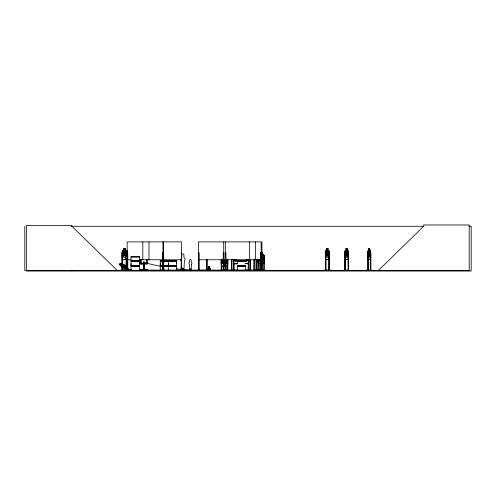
<?xml version="1.0" encoding="UTF-8"?>
<svg xmlns="http://www.w3.org/2000/svg" width="496" height="496" viewBox="0 0 496 496"><rect width="100%" height="100%" fill="white"/><g stroke="black" fill="none" stroke-linecap="round" stroke-linejoin="round"><path stroke-width="0.74" d="M131.025 265.676L131.025 261.566L139.395 261.566L139.388 265.676L131.025 265.676L131.031 263.618M139.388 263.618L139.388 261.566M162.359 265.676L160.258 265.676L160.27 263.618M168.311 265.676L168.311 261.566L176.681 261.566L176.675 265.676L168.311 265.676L168.318 263.618M176.675 263.618L176.675 261.566M258.701 270.556L265.41 270.556M258.701 270.308L265.41 270.283M140.604 259.482L140.585 263.959L141.236 263.959L141.255 259.489M209.058 270.593L209.231 266.352M209.027 268.472L209.2 266.352L208.5 270.593M159.501 270.649L159.594 270.277M190.619 269.285L190.259 269.235L190.631 269.235M370.307 259.513L370.301 250.629M370.847 270.605L370.878 252.755L370.407 252.755L370.376 270.649M370.971 270.308L370.989 270.649M208.351 270.593L209.12 266.352L209.455 266.352L210.44 270.593L209.442 266.352M347.975 259.439L348.372 257.306L348.372 251.441L347.975 250.703M348 259.513L348.471 257.319M328.786 259.439L329.22 257.306M328.817 259.513L329.282 257.306L329.325 251.41L328.86 250.629L325.736 250.629L325.32 251.416L325.314 270.649L325.37 269.998M208.146 270.593L209.089 266.352L208.091 270.593M342.079 270.587L342.104 270.277L342.11 270.649L351.441 270.605M347.727 270.308L347.752 270.649M200.787 270.308L200.818 270.649M190.582 269.235L190.557 269.154M182.968 268.652L183.012 268.355M235.178 270.605L235.24 270.277M227.025 266.253L227.763 264.12M248.787 261.504L248.05 263.63L245.16 263.63M264.349 261.504L263.618 263.63L258.552 263.63L257.895 261.504L257.895 259.303M368.193 250.629L367.858 251.447L367.784 270.587M368.206 250.703L367.827 251.416L368.206 259.439M127.292 255.149L126.753 256.488L127.23 256.593M183.098 268.472L182.553 268.472L183.024 268.739M221.148 270.308L221.055 270.649M224.868 270.636L224.893 270.091M249.91 270.264L249.581 270.605M253.692 270.587L253.735 270.277M125.748 256.134L125.234 257.306L123.789 257.306L123.014 255.545L123.014 251.441L123.789 250.703L123.789 248.502L125.234 248.502L125.234 250.703L126.009 251.441M259.259 260.543L259.935 260.747L261.132 258.627C262.012 261.95 264.628 261.293 261.572 258.156C264.554 255.142 261.925 254.479 261.094 257.641M235.637 259.408C235.774 261.411 233.163 261.268 234.986 259.433M344.875 270.649L344.832 251.416L345.21 250.629L348.049 250.629M348.062 259.513L345.204 259.513L344.894 251.416L345.272 250.629M237.46 260.425L236.852 261.597L235.154 261.597L234.242 259.836M325.798 250.629L325.364 251.447L325.723 259.513L328.873 259.513M224.093 259.954C221.111 262.961 223.739 263.63 224.57 260.462L225.308 261.758M225.928 263.537L226.66 262.359M247.684 259.743L246.58 261.504L237.324 261.566L237.336 263.618M122.679 250.629L122.134 251.416L122.704 250.703M126.195 259.513L125.717 257.319L125.717 251.416L126.263 250.629M126.244 259.513L125.767 257.306L125.767 251.416L126.282 250.703M123.268 264.275L122.927 264.473L123.268 264.275L128.737 269.421M124.329 268.088L122.735 267.666L119.276 264.306L122.772 267.611L124.285 268.144L127.088 268.045M119.238 264.362L119.865 263.872L122.717 263.915L126.957 267.648L125.91 266.693C129.692 267.71 122.462 263.103 127.081 266.681M123.529 264.318L124.521 265.379L123.467 264.622L121.501 264.622L121.408 265.323L124.384 267.338L126.344 267.338L125.947 266.637L127.001 266.637M182.77 268.497L182.888 268.348M182.751 268.776L183.024 268.41M237.305 270.487L237.324 266.501L245.7 266.501L245.7 270.469L237.336 270.63M227.769 262.471L226.74 263.209M227.844 262.496L227.143 263.283L225.643 263.283M181.127 270.487L180.718 270.636L180.959 270.122M180.997 270.487L181.536 252.755M181.617 270.469L180.959 270.351L184.779 270.611L184.345 270.487M181.635 270.636L181.536 241.881L127.168 241.881L127.168 269.247M183.613 270.636L184.562 270.63M191.394 269.663L191.71 270.636L189.081 270.63M189.212 270.63L189.329 269.663L189.491 270.289L191.493 270.444M189.633 270.444L189.199 270.444M189.329 270.444L189.813 270.618M191.152 270.531L190.824 270.618L191.611 270.618M191.313 270.63L191.382 269.663M131.025 270.642L139.401 270.475L139.395 266.501L131.025 266.501L131.025 270.469M168.311 270.642L176.688 270.469L176.675 266.501L168.311 266.501L168.311 270.469M364.907 270.277L373.848 270.277L373.866 270.587L364.876 270.605M378.163 270.649L423.696 226.281L423.696 224.979L469.222 224.979L469.222 270.649L24.8 270.649L24.8 226.281M182.757 268.355L182.652 268.671M119.307 264.399L119.92 263.915M322.66 270.605L332.165 270.605M196.032 270.277L200.818 270.277M195.976 270.605L200.756 270.605M204.036 270.605L208.81 270.605M119.53 270.605L121.607 270.556M180.947 270.649L181.995 270.63M181.183 270.642L181.418 269.185L181.499 270.649M184.543 270.487L184.252 270.618L184.493 269.185L184.252 270.122M225.271 270.277L225.147 270.605M257.709 270.277L257.616 270.605M162.347 270.475L160.22 270.624M125.711 256.612L125.302 256.556L124.446 254.429C123.665 258.007 122.078 256.779 124.118 253.946C122.115 251.224 123.758 250.096 124.422 253.45L125.24 251.453L125.767 251.416M71.35 226.281L423.931 226.281M468.875 226.281L471.2 226.281L471.2 271.021L26.4 271.021L26.4 225.444L71.932 225.444L71.932 226.281L117.459 270.649M125.29 248.428L123.684 248.428L123.74 250.703M327.906 248.502L327.906 250.703L328.563 251.441L328.563 255.545L327.906 257.306L326.678 257.306L326.021 255.545L326.021 251.441L326.678 250.703L326.697 248.428L328.011 248.428L327.968 250.703M346.028 250.629L346.028 248.428L347.281 248.428L347.281 250.629M369.731 250.703L369.762 248.428L368.764 248.428L368.323 255.545L368.795 257.306L369.663 257.306L370.134 255.545L369.663 248.502M326.678 248.502L327.968 248.502M346.065 248.502L347.237 248.502M368.795 248.502L369.731 248.502M122.63 250.629L127.367 250.703L126.542 251.441L126.542 255.545L127.317 257.306M368.125 250.629L370.363 250.629L370.667 251.441L370.679 270.649M260.753 252.625L262.223 252.625L262.167 270.649M127.162 252.755L127.77 252.755L127.77 269.247M162.955 252.755L162.347 252.755L162.347 270.649M163.637 252.755L163.94 270.649M198.4 252.755L198.989 252.755L199.039 270.649M262.179 252.755L260.518 252.755L260.505 270.649M325.357 252.755L325.717 252.755L325.76 270.649M344.875 252.755L345.204 252.755L345.241 270.649M367.877 252.755L368.342 252.755M260.462 253.065L261.783 253.065L261.783 253.797L260.462 253.797M262.223 254.826L263.649 254.826L264.424 255.601L264.424 261.516L263.667 263.705L258.497 263.705L257.821 261.516M260.778 254.901L263.618 254.901M260.778 255.632L262.148 255.632M131.031 257.015L139.388 257.015M264.349 257.226L263.742 257.226L263.674 270.649M126.269 259.439L122.655 259.439L122.134 257.319L122.667 259.513M325.32 257.319L325.785 259.513M370.63 257.319L370.376 259.513L368.113 259.513M325.76 259.439L328.842 259.439M345.228 259.439L348.037 259.439M368.137 259.439L370.351 259.439M122.617 259.513L126.306 259.513M127.168 259.774L130.894 259.774M139.103 259.774L162.955 259.774M163.637 259.774L181.536 259.774M198.4 259.774L262.148 259.743M235.154 259.836L236.852 259.836M160.258 260.735L162.359 260.735M163.364 260.735L168.07 260.735M168.311 260.735L176.681 260.735M237.324 260.735L245.7 260.735M130.963 261.026L139.457 261.026M160.202 261.026L162.322 261.026M163.345 261.026L168.119 261.026M168.249 261.026L176.743 261.026M237.268 261.026L245.756 261.026M130.963 261.28L139.457 261.28M160.202 261.28L162.322 261.28M163.345 261.28L168.119 261.28M168.249 261.28L176.743 261.28M237.268 261.28L245.756 261.28M162.359 261.566L160.258 261.566L160.258 265.676M163.364 261.566L168.07 261.566M260.778 261.504L262.148 261.504L263.252 259.743L263.252 255.632L262.148 254.901M143.716 269.533L143.716 262.074L143.344 262.074L143.344 269.533M143.716 262.353L144.088 262.353M223.51 262.359L225.562 262.359M225.568 262.477L223.51 262.477L223.51 259.619M140.548 262.539L141.292 262.539L141.292 264.027M146.512 262.539L147.256 262.539M225.568 263.209L222.047 263.209L221.309 262.477M223.442 263.283L222.016 263.283L221.241 262.508M143.716 263.469L144.088 263.469M141.292 263.655L146.512 263.655M233.839 263.723L237.367 263.723M245.148 263.705L248.105 263.705L248.856 261.516L248.856 259.296M237.398 263.798L233.796 263.798L233.232 259.396M119.877 263.971L122.673 263.971M225.562 264.12L223.51 264.12L222.406 262.359M143.716 264.213L144.088 264.213M223.882 264.312L225.203 264.312L225.203 265.044L223.882 265.044M143.741 264.56L144.057 264.56M143.623 264.585L144.181 264.585M125.593 265.279L124.502 265.335L125.612 265.323M223.442 265.484L225.643 265.484M163.364 265.676L168.07 265.676M237.324 265.676L245.7 265.676M130.963 265.961L139.457 265.961M160.202 265.961L162.322 265.961M163.345 265.961L168.119 265.961M168.249 265.961L176.743 265.961M237.268 265.961L245.756 265.961M130.963 266.216L139.457 266.216M160.202 266.216L162.322 266.216M163.345 266.216L168.119 266.216M168.249 266.216L176.743 266.216M237.268 266.216L245.756 266.216M162.359 266.501L160.258 266.501L160.258 270.469M163.364 266.501L168.07 266.501M124.242 268.1L127.112 268.144L126.939 267.573M140.362 269.371L147.442 269.371M140.362 269.502L147.442 269.502M131.372 269.551L121.433 269.551L121.433 270.649M140.362 269.533L147.442 269.533L147.417 270.624L147.442 269.347M181.97 269.936L182.726 269.936M163.612 269.998L163.978 269.998L163.978 270.649M181.207 269.998L181.567 269.998M199.051 269.998L198.344 269.998L198.301 270.649M207.111 269.998L206.398 269.998L206.404 270.649M221.123 269.998L221.873 269.998L221.873 270.649M225.265 269.998L226.009 269.998L226.009 270.649M234.019 269.998L233.263 269.998L233.269 270.649M249.953 269.948L250.697 269.948L250.697 270.605M253.772 269.998L254.516 269.998L254.516 270.649M263.674 269.998L264.418 269.998L264.418 270.649M325.295 269.998L325.959 269.998M328.86 269.998L329.524 269.998L329.511 270.649M344.819 269.998L345.452 269.998L345.433 270.649L345.396 257.976M348.688 269.998L348.049 269.998L348.068 270.649M367.821 269.998L368.398 269.998M370.351 269.998L370.927 269.998M221.867 270.184L227.094 270.184M233.876 270.184L237.578 270.184M245.129 270.184L248.112 270.184M254.516 270.184L259.947 270.184M261.435 270.184L263.674 270.184M325.76 270.184L329.065 270.184M345.241 270.184L348.26 270.184M368.162 270.184L370.586 270.184M121.638 270.277L119.579 270.277L119.592 270.649M139.376 270.351L131.043 270.351L139.388 270.357M168.057 270.351L163.364 270.351L168.063 270.357M201.376 270.277L201.376 270.649L201.345 270.277L208.878 270.277M227.999 270.605L227.807 270.308M237.342 270.351L245.681 270.351L237.336 270.357M248.856 270.277L248.949 270.605M342.085 270.308L351.422 270.587M163.358 270.469L168.076 270.469M235.216 270.556L229.574 270.605M225.878 262.527L226.35 262.26M237.262 260.908L236.276 259.408M127.243 251.41L126.796 251.515L127.311 252.805M261.516 270.605L261.578 270.091L139.884 270.091L139.884 270.649M236.958 270.308L236.921 270.649M234.317 270.308L234.286 270.649M226.294 270.605L221.514 270.605M221.693 270.605L221.805 259.464M326.752 270.308L326.728 270.649M351.41 270.283L351.391 270.649M345.774 270.308L345.749 270.649M123.07 264.275L128.538 269.421M126.951 268.076L128.594 269.619M126.753 268.076L128.396 269.619M126.189 269.409L120.522 264.256L125.99 269.409M123.857 267.542L126.046 269.607M123.659 267.542L125.848 269.607M367.778 270.308L367.759 270.649M347.181 250.703L347.777 251.441L347.777 255.545L347.181 257.306L346.065 257.306L345.47 255.545L345.47 251.441L346.065 250.703L346.09 248.428M258.993 259.743L260.096 261.504M328.805 250.629L329.282 251.441L329.183 270.649M246.146 259.656L246.772 260.753L247.423 260.543M347.987 250.629L348.434 251.441L348.471 270.649M256.711 270.512L257.04 270.605M125.755 256.351L124.756 253.964L125.742 251.429M126.902 267.629L127.044 268.1M221.966 266.253L221.303 264.12L221.315 259.538M233.337 261.597L233.883 263.723M210.18 270.593L209.411 266.352L209.82 269.179M344.937 257.306L345.266 259.513M367.858 257.306L368.181 259.513M209.331 266.352L209.672 270.593M370.617 259.464L370.586 270.649M368.379 269.998L368.373 270.649L368.342 259.464M368.181 269.998L368.162 270.649M368.088 252.755L368.057 270.649M364.913 270.277L364.913 270.649M348.626 270.649L348.626 252.755L348.105 252.755L348.105 270.649M348.297 259.464L348.397 270.649M348.26 269.998L348.26 270.649M347.219 248.428L347.237 250.703M345.104 269.998L345.135 270.649M345.067 259.464L345.03 270.649M332.109 270.649L332.109 270.277L322.704 270.277L322.716 270.649M329.456 270.649L329.468 252.755L328.922 252.755L328.879 270.649M329.325 269.998L329.325 270.649M329.108 252.755L329.108 270.649M329.065 269.998L329.065 270.649M328.098 270.277L328.098 270.649M326.74 248.502L326.74 250.703M325.903 258.72L325.946 270.649M325.612 269.998L325.618 270.649M325.543 252.755L325.543 270.649M265.41 270.277L265.416 270.649M264.349 255.632L264.349 270.649M264.281 269.998L264.281 270.649M263.816 269.998L263.816 270.649M262.241 270.649L262.241 269.998L261.869 269.998L261.869 270.649M261.938 241.881L261.938 270.649M261.212 270.649L261.194 269.998L259.737 269.998L259.737 270.649M261.175 270.649L261.125 241.881L198.4 241.881L198.425 270.649M261.057 269.998L261.02 270.649M260.592 269.998L260.586 270.649M260.412 259.464L260.412 270.649M260.344 269.998L260.344 270.649M259.873 269.998L259.879 270.649M259.805 259.464L259.805 270.649M258.701 270.277L258.701 270.649M258.453 270.649L258.453 269.998L257.709 269.998L257.709 270.649M258.385 259.464L258.317 270.649M257.821 259.303L257.852 270.649M256.668 270.605L256.668 269.948L255.917 269.948L255.917 270.605M256.593 259.42L256.593 270.605M256.525 269.948L256.525 270.605M256.06 269.948L256.06 270.605M255.992 259.42L255.992 270.605M255.589 241.881L255.589 259.774M254.448 259.464L254.38 270.649M253.915 269.998L253.909 270.649M253.84 259.464L253.747 270.649M250.629 259.42L250.629 270.605M250.096 269.948L250.096 270.605M250.021 259.42L249.953 270.605M249.438 241.881L249.438 259.774M248.856 270.649L248.856 269.998L248.112 269.998L248.112 270.649M248.787 259.303L248.787 270.649M248.18 259.464L248.18 270.649M235.253 270.649L235.253 270.277L229.512 270.277L229.512 270.649M233.957 263.94L234.013 270.649M233.821 259.464L233.876 270.649M233.746 269.998L233.721 270.649M233.455 261.702L233.455 269.905M233.294 259.396L233.325 270.649M231.979 270.649L231.979 269.998L231.285 269.998L231.291 270.649M231.93 259.501L231.905 270.649M231.576 269.998L231.601 270.649M231.508 259.501L231.458 270.649M231.341 259.501L231.415 270.649M227.844 259.544L227.838 264.132L227.081 266.321L221.91 266.321L221.228 264.132L221.241 259.551M227.906 270.649L227.838 269.998L227.087 269.998L227.087 270.649L227.162 259.464M227.763 259.464L227.763 270.649M227.695 269.998L227.695 270.649M227.23 269.998L227.224 270.649M226.66 259.619L226.666 262.477M226.226 270.649L226.226 270.277L221.452 270.277L221.452 270.649M225.94 270.649L225.94 252.755L225.333 252.755L225.401 270.649M225.333 241.881L225.283 270.649M223.919 270.649L223.919 269.998L223.225 269.998L223.231 270.649M223.845 270.649L223.87 252.755L223.281 252.755L223.281 270.649M223.708 241.881L223.758 270.649M223.634 269.998L223.591 270.649M223.51 265.41L223.516 263.209L222.413 262.477L222.406 259.619M223.522 269.998L223.547 270.649M223.448 252.755L223.398 270.649M221.259 269.998L221.259 270.649M221.191 259.464L221.197 270.649M207.973 270.277L207.973 270.649M207.948 270.277L207.948 270.649M207.378 270.277L207.378 270.649M207.049 259.501L207.117 270.649M207.024 269.998L207.024 270.649M206.882 259.501L206.882 270.649L206.807 269.998M206.72 269.998L206.696 270.649M206.621 259.501L206.621 270.649M206.454 259.501L206.454 270.649M206.268 270.277L206.268 270.649M206.206 270.277L206.206 270.649M205.728 270.277L205.728 270.649M205.697 270.277L205.697 270.649M204.135 270.277L204.135 270.649M203.596 270.277L203.62 270.649M203.025 270.277L203.025 270.649M202.734 270.277L202.759 270.649M202.467 270.277L202.467 270.649M198.964 269.998L198.964 270.649M198.822 252.755L198.871 270.649M198.722 269.998L198.747 270.649M198.636 269.998L198.66 270.649M198.561 252.755L198.561 270.649M196.044 270.277L196.044 270.649M190.793 270.289L190.793 268.981L190.104 268.981L190.111 270.289M183.346 270.122L183.346 268.162L182.323 268.162L182.323 270.122M180.408 270.091L180.408 270.649M163.674 269.998L163.674 270.649M163.637 241.881L163.593 270.649M163.048 270.649L163.023 269.998L162.279 269.998L162.279 270.649M162.955 241.881L163.004 270.649M162.886 269.998L162.886 270.649M162.421 269.998L162.421 270.649M148.986 241.881L148.986 259.774M147.231 259.526L147.256 264.027L140.548 264.027L140.573 262.539M147.07 269.533L147.07 270.649M146.574 259.526L146.512 264.027M144.46 269.533L144.435 262.074L144.088 262.074L144.088 269.533M144.113 262.074L144.113 269.223M143.685 262.074L143.685 269.223M142.836 241.881L142.836 259.774M141.193 270.091L141.193 270.649M140.734 269.533L140.734 270.649M140.362 269.347L140.362 270.649M131.142 269.551L131.142 270.649M130.547 269.551L130.547 270.649M128.532 269.551L128.532 270.649M128.272 269.551L128.272 270.649M126.734 259.464L126.734 269.905M126.306 259.464L126.306 269.905M126.139 259.464L126.139 266.178M126.139 268.41L126.139 269.905M125.184 248.502L125.184 250.703M122.537 263.94L122.537 252.755L121.942 252.755L121.942 263.94M122.537 266.922L122.537 269.905M122.369 259.464L122.369 263.94M122.369 267.666L122.369 269.905M122.239 257.306L122.239 251.447L122.109 263.94M122.109 266.922L122.109 269.905M121.942 266.922L121.942 269.905M121.687 269.551L121.687 270.649M71.932 270.649L71.932 271.021M189.404 270.14A100.291 38.725 5.3 0 1 183.229 269.588M181.17 269.378A100.291 38.725 5.3 0 1 176.39 268.807M160.282 266.222A100.291 38.725 5.3 0 1 147.43 263.339M146.68 263.147A100.291 38.725 5.3 0 1 144.454 262.551M180.587 259.427A2.238 2.238 0 0 0 181.245 261.008L181.703 269.638L183.942 269.638L184.407 261.008A2.238 2.238 0 0 0 183.942 257.492L183.942 255.074A1.116 1.116 0 0 0 182.826 253.958A1.116 1.116 0 0 0 181.703 255.074L181.703 257.492A2.238 2.238 0 0 0 181.245 257.846M191.493 264.213L191.183 269.967L189.695 269.967L189.385 264.213A1.494 1.494 0 0 1 189.695 261.863L189.695 260.251A0.744 0.744 0 0 1 190.439 259.507A0.744 0.744 0 0 1 191.189 260.251L191.183 261.863A1.494 1.494 0 0 1 191.493 264.213M370.134 256.488L369.322 254.429L368.509 256.568L369.123 253.946L368.584 251.391L369.663 251.441L369.663 255.545L368.795 255.545L368.795 251.441L369.309 253.45L370.103 251.429L369.508 253.964L370.134 256.488M347.752 256.488L347.367 256.556L346.71 254.429L346.065 256.556L345.675 256.568L346.456 253.946L345.768 251.391L347.181 251.441L347.181 255.545L346.065 255.545L346.065 251.441L346.692 253.45L347.318 251.453L347.702 251.429L346.952 253.964L347.752 256.488M328.526 256.488L328.104 256.556L327.379 254.429L326.69 256.494L326.219 256.488L327.1 253.946L326.343 251.391L327.906 251.441L327.906 255.545L326.678 255.545L326.672 251.453L327.354 253.45L328.048 251.453L328.476 251.429L327.639 253.964L328.526 256.488M124.98 248.868L124.05 248.868L124.05 249.606L124.98 249.606L124.98 248.868M327.689 248.868L326.895 248.868L326.895 249.606L327.689 249.606L327.689 248.868M346.977 248.868L346.264 248.868L346.264 249.606L346.977 249.606L346.977 248.868M369.508 248.868L368.95 248.868L368.95 249.606L369.508 249.606L369.508 248.868M125.234 251.441L123.789 251.441L123.789 255.545L125.234 255.545L125.234 251.441M139.401 256.612L131.018 256.612L139.395 256.618M139.401 256.773L131.018 256.773L131.031 260.735L139.395 260.735L139.395 256.773M124.211 265.323L122.245 265.323L123.64 266.637L125.6 266.637L124.211 265.323M125.68 265.558L125.333 265.558L126.573 266.402L125.68 265.558M162.359 270.351L160.276 270.351L162.366 270.357M176.663 270.351L168.33 270.351L176.675 270.357M208.487 270.649L208.487 270.277L208.487 270.649M201.915 270.649L201.915 270.277L201.853 270.649"/></g></svg>
